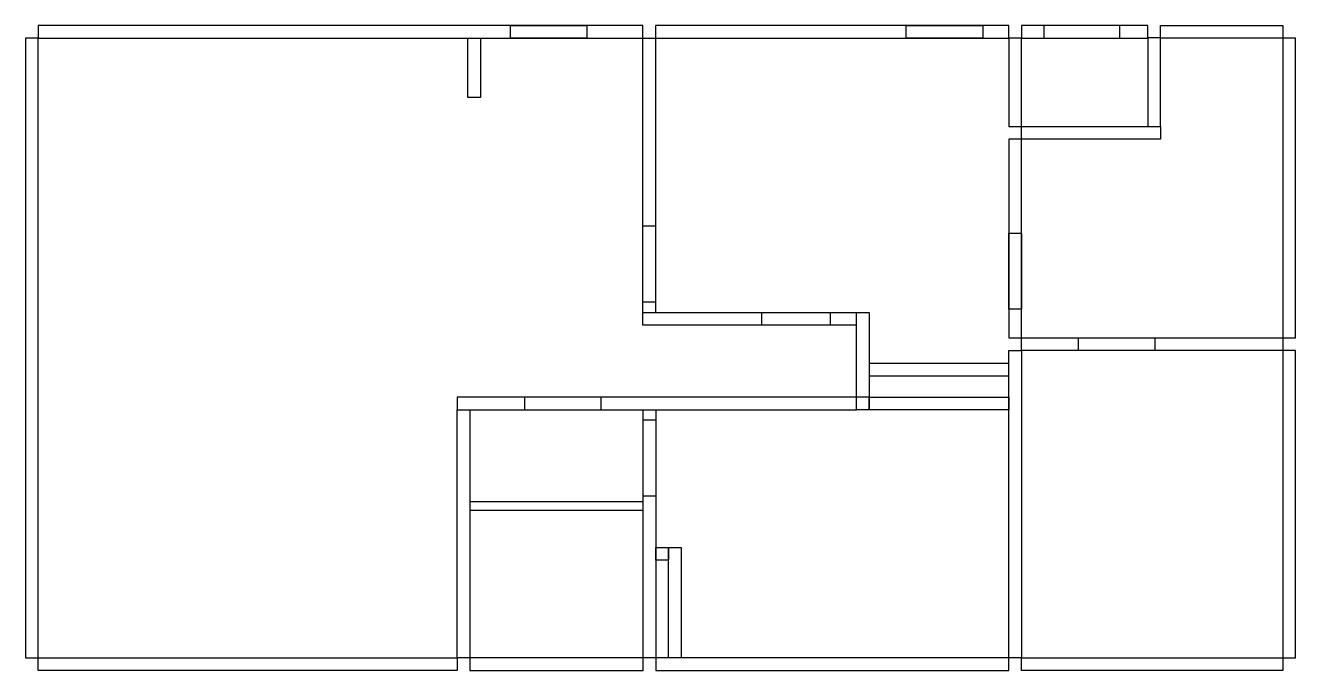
# Model space of a CAD drawing. Header units: inches. Extents: x 15248 to 30198, y 2975 to 10575.
import ezdxf

# ---------------------------------------------------------------- set-up
doc = ezdxf.new("R2010")
doc.units = ezdxf.units.IN
doc.header["$MEASUREMENT"] = 0
doc.layers.get('0').update_dxf_attribs({"true_color": 0xc2ced6})
doc.layers.add('Plan', color=7, linetype='Continuous', true_color=0xe1dfb7)

msp = doc.modelspace()

# ---------------------------------------------------------------- linework, layer by layer
for p, q in [((22515, 7045, 250), (22515, 7195, 250)), ((25179, 6045, 250), (25029, 6045, 250))]:
    msp.add_line(p, q)
at = {"layer": 'Plan'}
for p, q in [((15398, 10575, 250), (15398, 10425, 250)), ((22515, 10575, 250), (15398, 10575, 250)), ((20956, 10425, 250), (20956, 10575, 250)), ((20956, 10575, 250), (21854, 10575, 250)), ((21854, 10575, 250), (21854, 10425, 250)), ((22515, 10425, 250), (22515, 10575, 250)), ((22665, 10575, 250), (22665, 10425, 250)), ((26823, 10575, 250), (22665, 10575, 250)), ((25613, 10425, 250), (25613, 10575, 250)), ((25613, 10575, 250), (26518, 10575, 250)), ((26518, 10575, 250), (26518, 10425, 250)), ((26823, 10425, 250), (26823, 10575, 250)), ((26973, 10575, 250), (26973, 10425, 250)), ((28458, 10575, 250), (26973, 10575, 250)), ((27233, 10575, 250), (27233, 10425, 250)), ((28131, 10575, 250), (27233, 10575, 250)), ((28131, 10425, 250), (28131, 10575, 250)), ((28458, 10425, 250), (28458, 10575, 250)), ((28608, 10425, 250), (28608, 10575, 250)), ((28608, 10575, 250), (30048, 10575, 250)), ((30048, 10575, 250), (30048, 10425, 250)), ((15398, 10425, 250), (15248, 10425, 250)), ((15248, 10425, 250), (15248, 3125, 250)), ((15398, 10425, 250), (22515, 10425, 250)), ((15398, 3125, 250), (15398, 10425, 250)), ((20456, 9725, 250), (20456, 10425, 250)), ((20456, 10425, 250), (20606, 10425, 250)), ((20606, 10425, 250), (20606, 9725, 250)), ((21854, 10425, 250), (20956, 10425, 250)), ((22515, 7195, 250), (22515, 10425, 250)), ((22515, 10425, 250), (22665, 10425, 250)), ((22665, 10425, 250), (22665, 7195, 250)), ((22665, 10425, 250), (26823, 10425, 250)), ((26518, 10425, 250), (25613, 10425, 250)), ((26823, 10425, 250), (26823, 9385, 250)), ((26973, 10425, 250), (26823, 10425, 250)), ((26973, 9385, 250), (26973, 10425, 250)), ((26973, 10425, 250), (28458, 10425, 250)), ((27233, 10425, 250), (28131, 10425, 250)), ((28458, 10427, 250), (28458, 9385, 250)), ((28608, 10427, 250), (28458, 10427, 250)), ((28608, 9385, 250), (28608, 10427, 250)), ((30048, 10425, 250), (28608, 10425, 250)), ((30048, 10425, 250), (30048, 6895, 250)), ((30198, 10425, 250), (30048, 10425, 250)), ((30198, 6895, 250), (30198, 10425, 250)), ((20606, 9725, 250), (20456, 9725, 250)), ((26823, 9385, 250), (26973, 9385, 250)), ((26973, 9235, 250), (26973, 9385, 250)), ((26973, 9385, 250), (28608, 9385, 250)), ((28458, 9385, 250), (28608, 9385, 250)), ((28608, 9385, 250), (28608, 9235, 250)), ((26823, 9235, 250), (26823, 6895, 250)), ((26973, 9235, 250), (26823, 9235, 250)), ((26973, 6895, 250), (26973, 9235, 250)), ((28608, 9235, 250), (26973, 9235, 250)), ((22515, 8215, 250), (22665, 8215, 250)), ((22665, 8215, 250), (22665, 7315, 250)), ((26823, 8126, 250), (26973, 8126, 250)), ((26823, 7231, 250), (26823, 8126, 250)), ((26973, 8126, 250), (26973, 7231, 250)), ((22665, 7315, 250), (22515, 7315, 250)), ((22515, 7045, 250), (22515, 7195, 250)), ((22515, 7195, 250), (25029, 7195, 250)), ((23914, 7045, 250), (23914, 7195, 250)), ((23914, 7195, 250), (24719, 7195, 250)), ((24719, 7195, 250), (24719, 7045, 250)), ((25029, 6045, 250), (25029, 7195, 250)), ((25029, 7195, 250), (25179, 7195, 250)), ((25179, 7195, 250), (25179, 6045, 250)), ((26973, 7231, 250), (26823, 7231, 250)), ((25029, 7045, 250), (22515, 7045, 250)), ((24719, 7045, 250), (23914, 7045, 250)), ((26823, 6895, 250), (26973, 6895, 250)), ((26973, 6745, 250), (26973, 6895, 250)), ((26973, 6895, 250), (30048, 6895, 250)), ((27641, 6745, 250), (27641, 6895, 250)), ((27641, 6895, 250), (28541, 6895, 250)), ((28541, 6895, 250), (28541, 6745, 250)), ((30048, 6895, 250), (30048, 6745, 250)), ((30048, 6895, 250), (30198, 6895, 250)), ((26823, 3125, 250), (26823, 6745, 250)), ((26823, 6745, 250), (26973, 6745, 250)), ((26973, 6745, 250), (26973, 3125, 250)), ((30048, 6745, 250), (26973, 6745, 250)), ((28541, 6745, 250), (27641, 6745, 250)), ((30048, 6745, 250), (30048, 3125, 250)), ((30198, 6745, 250), (30048, 6745, 250)), ((30198, 3125, 250), (30198, 6745, 250)), ((25179, 6595, 250), (26823, 6595, 250)), ((26823, 6445, 250), (25179, 6445, 250)), ((20328, 6195, 250), (20328, 6045, 250)), ((25029, 6195, 250), (20328, 6195, 250)), ((22026, 6195, 250), (21123, 6195, 250)), ((21123, 6195, 250), (21123, 6045, 250)), ((22026, 6045, 250), (22026, 6195, 250)), ((25179, 6195, 250), (25029, 6195, 250)), ((25029, 6045, 250), (25029, 6195, 250)), ((25179, 6045, 250), (25179, 6195, 250)), ((25179, 6195, 250), (26823, 6195, 250)), ((26823, 6195, 250), (26823, 6045, 250)), ((20328, 6045, 250), (25029, 6045, 250)), ((20328, 3125, 250), (20328, 6045, 250)), ((20328, 6045, 250), (20478, 6045, 250)), ((20478, 6045, 250), (20478, 3125, 250)), ((21123, 6045, 250), (22026, 6045, 250)), ((22518, 3125, 250), (22518, 6045, 250)), ((22518, 6045, 250), (22668, 6045, 250)), ((22668, 6045, 250), (22668, 3125, 250)), ((26823, 6045, 250), (25179, 6045, 250)), ((22518, 5029, 250), (22518, 5929, 250)), ((22518, 5929, 250), (22668, 5929, 250)), ((22668, 5929, 250), (22668, 5029, 250)), ((20478, 4965, 250), (20478, 4865, 250)), ((22518, 4965, 250), (20478, 4965, 250)), ((22668, 5029, 250), (22518, 5029, 250)), ((22518, 4865, 250), (22518, 4965, 250)), ((20478, 4865, 250), (22518, 4865, 250)), ((22668, 4275, 250), (22668, 4425, 250)), ((22668, 4425, 250), (22818, 4425, 250)), ((22818, 4425, 250), (22818, 4275, 250)), ((22818, 4425, 250), (22968, 4425, 250)), ((22818, 3125, 250), (22818, 4425, 250)), ((22968, 4425, 250), (22968, 3125, 250)), ((22818, 4275, 250), (22668, 4275, 250)), ((15248, 3125, 250), (15398, 3125, 250)), ((15398, 2975, 250), (15398, 3125, 250)), ((15398, 3125, 250), (20328, 3125, 250)), ((20478, 3125, 250), (20328, 3125, 250)), ((20328, 3125, 250), (20328, 2975, 250)), ((20478, 3125, 250), (20478, 2975, 250)), ((22518, 3125, 250), (20478, 3125, 250)), ((22668, 3125, 250), (22518, 3125, 250)), ((22518, 2975, 250), (22518, 3125, 250)), ((22668, 3125, 250), (22668, 2975, 250)), ((26823, 3125, 250), (22668, 3125, 250)), ((22968, 3125, 250), (22818, 3125, 250)), ((26823, 2975, 250), (26823, 3125, 250)), ((26973, 3125, 250), (26823, 3125, 250)), ((26973, 2975, 250), (26973, 3125, 250)), ((26973, 3125, 250), (30048, 3125, 250)), ((30048, 3125, 250), (30048, 2975, 250)), ((30048, 3125, 250), (30198, 3125, 250)), ((20328, 2975, 250), (15398, 2975, 250)), ((20478, 2975, 250), (22518, 2975, 250)), ((22668, 2975, 250), (26823, 2975, 250)), ((30048, 2975, 250), (26973, 2975, 250))]:
    msp.add_line(p, q, dxfattribs=at)

doc.saveas('drawing.dxf')
